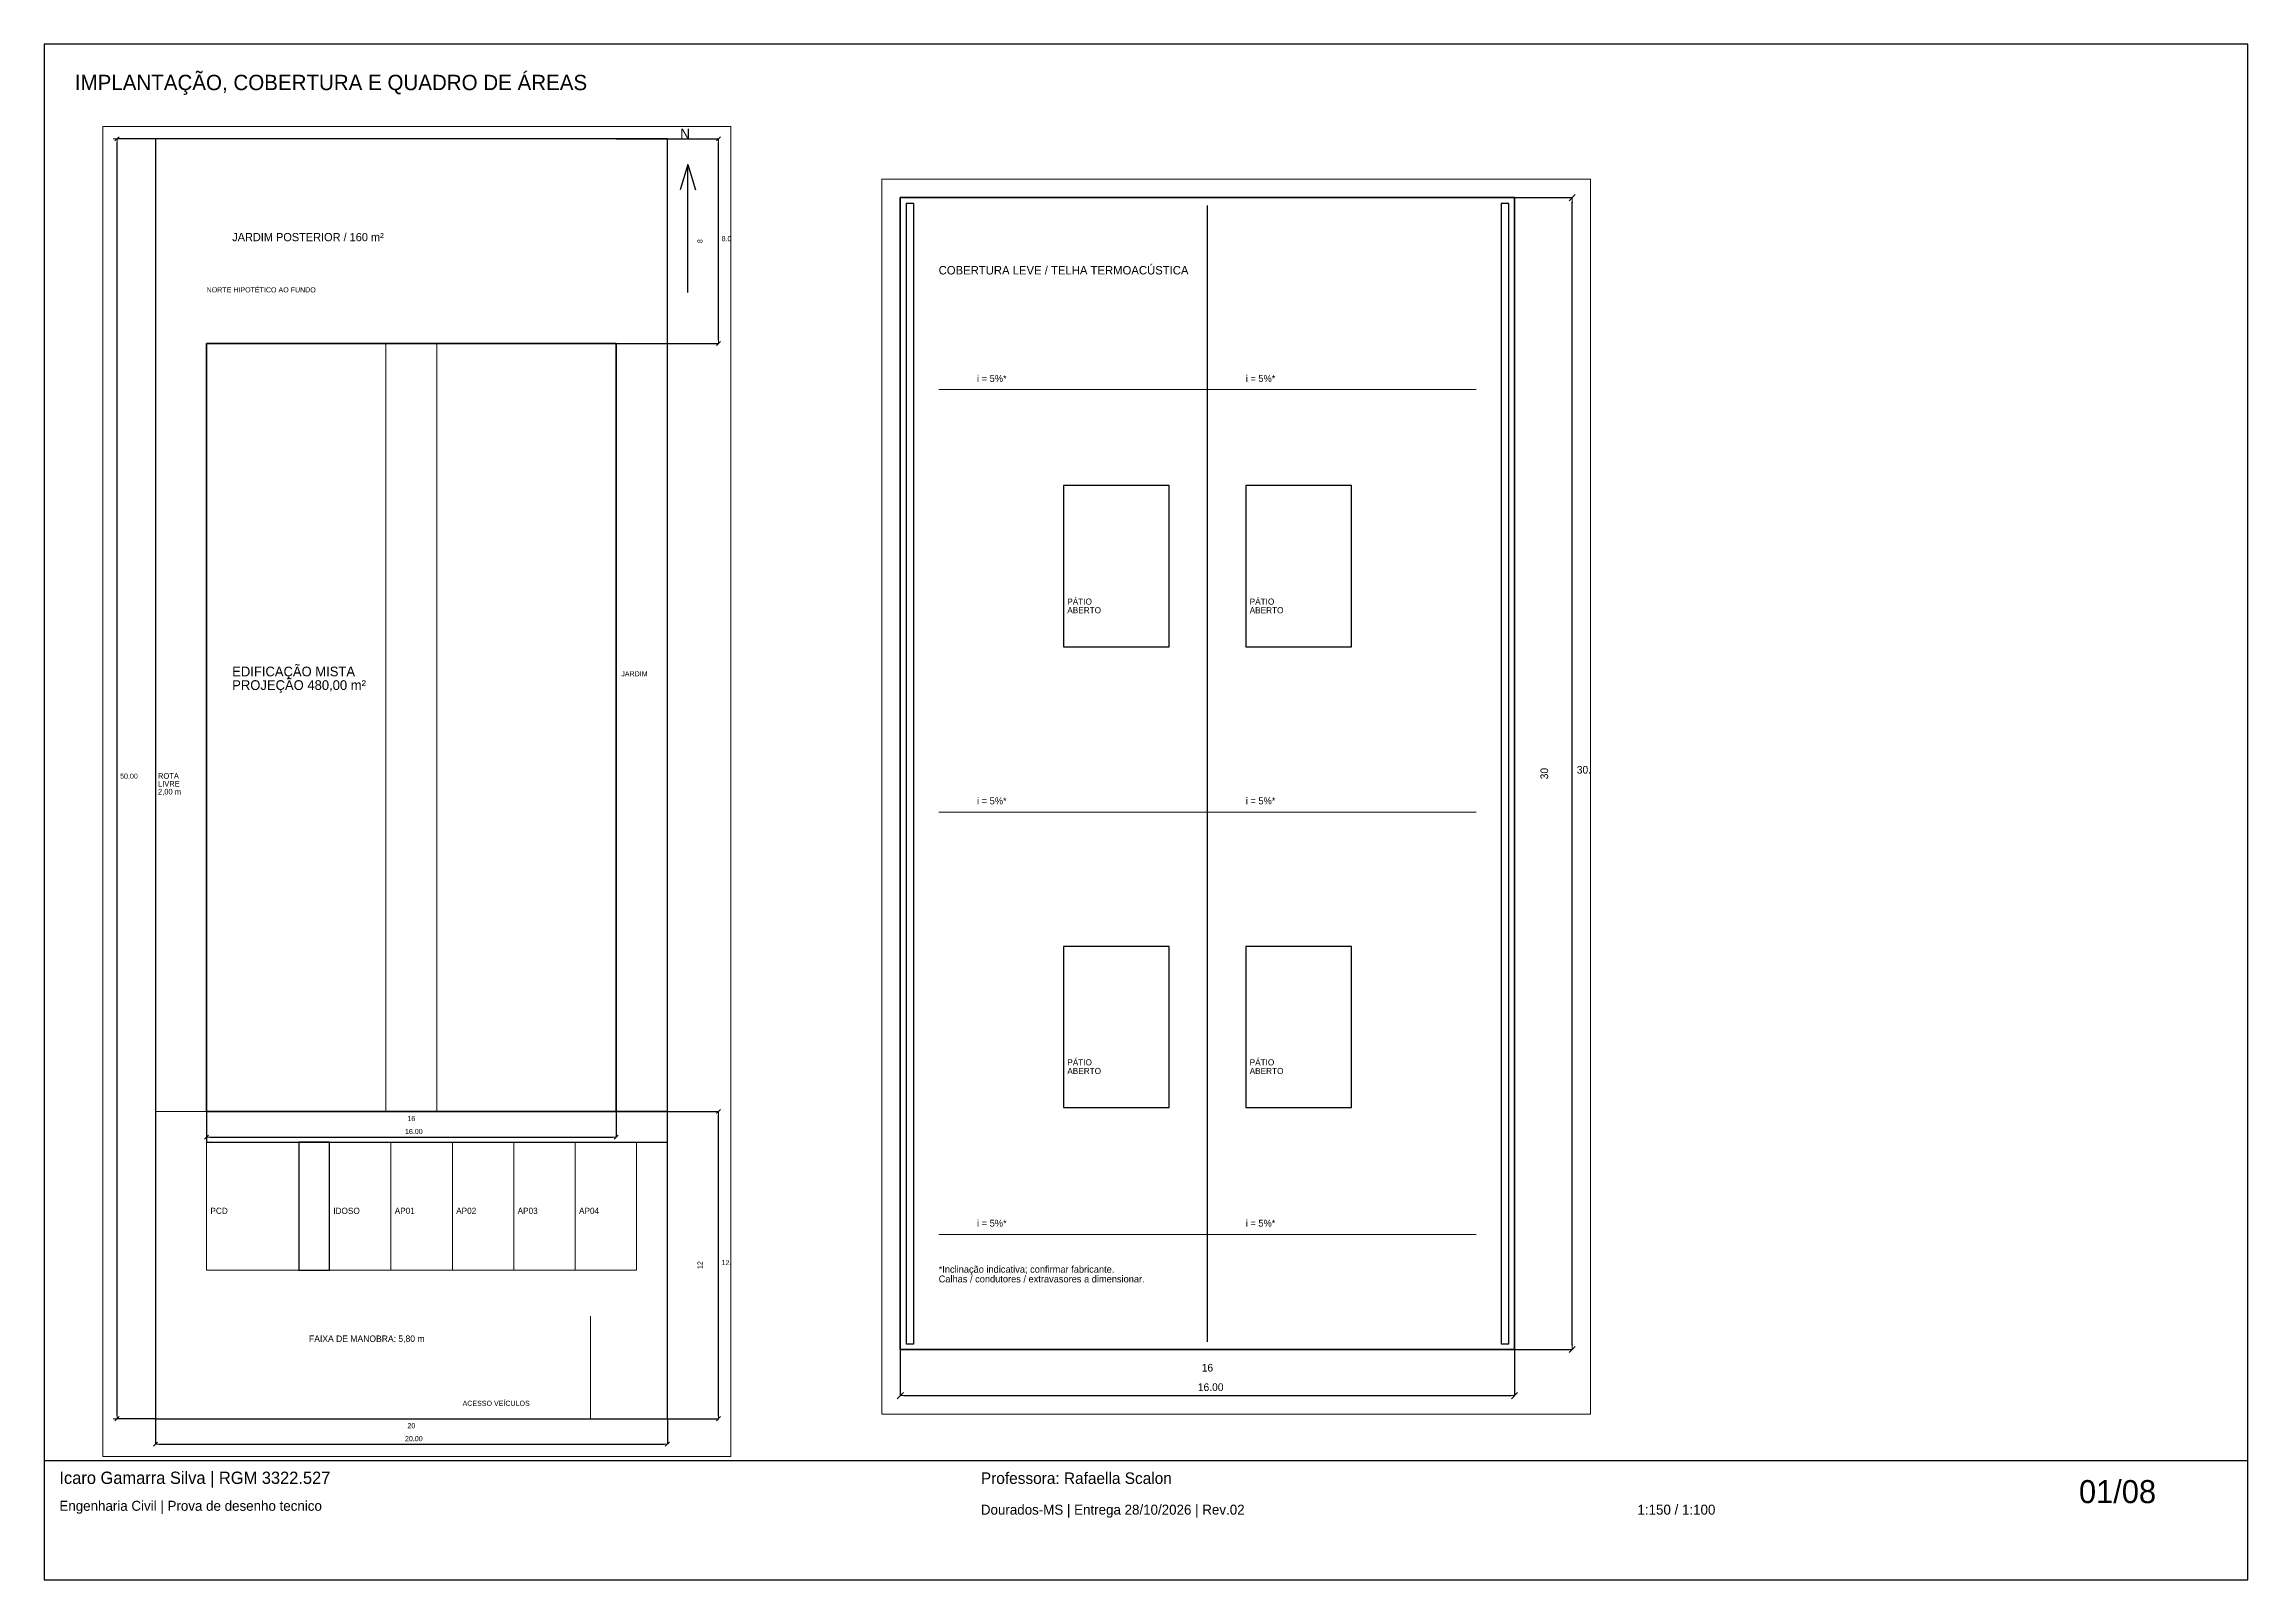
# Paper-space layout '01_IMPLANTAÇÃO, CO' of a CAD drawing. Header units: metres, sheet in millimetres. Extents: x 10 to 584, y 10 to 410.
# The model-space entities are those that its viewports show. They can reach past a viewport. Long polylines and large blocks are cut down to what shows.
import ezdxf

# ---------------------------------------------------------------- set-up
doc = ezdxf.new("R2010")
doc.units = ezdxf.units.M
for name, color, linetype, lineweight in [('COTAS', 2, 'Continuous', 13), ('ESQUADRIAS', 4, 'Continuous', 25), ('MOBILIARIO', 8, 'Continuous', 15), ('PAREDES', 7, 'Continuous', 50), ('TERRENO', 3, 'Continuous', 25), ('TEXTOS', 7, 'Continuous', 15)]:
    doc.layers.add(name, color=color, linetype=linetype, lineweight=lineweight)
doc.dimstyles.get("Standard").update_dxf_attribs({"dimtxt": 2.5, "dimasz": 2.5, "dimexe": 1.25, "dimexo": 0.625, "dimtad": 1, "dimcen": 2.5, "dimazin": 3, "dimtfac": 1, "dimtmove": 0, "dimatfit": 3})

# ---------------------------------------------------------------- blocks, each defined once
blk = doc.blocks.new('_CLOSEDFILLED')
at = {"color": 0, "linetype": 'BYBLOCK'}
blk.add_solid([(-1, 0.16), (0, 0), (-1, -0.16)], dxfattribs=at)
blk = doc.blocks.new('*D1')
for p, q in [((0, 0), (0, -1)), ((20, 0), (20, -1)), ((0.13, -1), (19.87, -1))]:
    blk.add_line(p, q)
at = {"layer": 'Defpoints'}
for p in [(0, 0), (20, 0), (0, -1)]:
    blk.add_point(p, dxfattribs=at)
at = {"layer": 'COTAS', "xscale": 0.13, "yscale": 0.13, "rotation": 180}
blk.add_blockref('_CLOSEDFILLED', (0, -1), dxfattribs=at)
at = {"layer": 'COTAS', "xscale": 0.13, "yscale": 0.13}
blk.add_blockref('_CLOSEDFILLED', (20, -1), dxfattribs=at)
at = {"layer": 'COTAS', "insert": (10, -0.275), "char_height": 0.2, "attachment_point": 5}
blk.add_mtext('20', dxfattribs=at)
blk = doc.blocks.new('*D2')
for p, q in [((0, 50), (-1.5, 50)), ((-1.5, 0.13), (-1.5, 49.87)), ((0, 0), (-1.5, 0))]:
    blk.add_line(p, q)
at = {"layer": 'Defpoints'}
for p in [(0, 50), (-1.5, 0), (0, 0)]:
    blk.add_point(p, dxfattribs=at)
at = {"layer": 'COTAS', "xscale": 0.13, "yscale": 0.13}
for p, rotation in [((-1.5, 50), 90), ((-1.5, 0), 270)]:
    blk.add_blockref('_CLOSEDFILLED', p, dxfattribs=dict(at, rotation=rotation))
at = {"layer": 'COTAS', "insert": (-2.225, 25), "char_height": 0.2, "attachment_point": 5, "rotation": 90}
blk.add_mtext('50', dxfattribs=at)
blk = doc.blocks.new('*D3')
for p, q in [((2, 12), (2, 11)), ((18, 12), (18, 11)), ((2.13, 11), (17.87, 11))]:
    blk.add_line(p, q)
at = {"layer": 'Defpoints'}
for p in [(2, 12), (18, 12), (2, 11)]:
    blk.add_point(p, dxfattribs=at)
at = {"layer": 'COTAS', "xscale": 0.13, "yscale": 0.13, "rotation": 180}
blk.add_blockref('_CLOSEDFILLED', (2, 11), dxfattribs=at)
at = {"layer": 'COTAS', "xscale": 0.13, "yscale": 0.13}
blk.add_blockref('_CLOSEDFILLED', (18, 11), dxfattribs=at)
at = {"layer": 'COTAS', "insert": (10, 11.725), "char_height": 0.2, "attachment_point": 5}
blk.add_mtext('16', dxfattribs=at)
blk = doc.blocks.new('*D4')
for p, q in [((18, 12), (22, 12)), ((22, 0.13), (22, 11.87)), ((18, 0), (22, 0))]:
    blk.add_line(p, q)
at = {"layer": 'Defpoints'}
for p in [(18, 12), (18, 0), (22, 0)]:
    blk.add_point(p, dxfattribs=at)
at = {"layer": 'COTAS', "xscale": 0.13, "yscale": 0.13}
for p, rotation in [((22, 12), 90), ((22, 0), 270)]:
    blk.add_blockref('_CLOSEDFILLED', p, dxfattribs=dict(at, rotation=rotation))
at = {"layer": 'COTAS', "insert": (21.275, 6), "char_height": 0.2, "attachment_point": 5, "rotation": 90}
blk.add_mtext('12', dxfattribs=at)
blk = doc.blocks.new('*D5')
for p, q in [((18, 50), (22, 50)), ((22, 42.13), (22, 49.87)), ((18, 42), (22, 42))]:
    blk.add_line(p, q)
at = {"layer": 'Defpoints'}
for p in [(18, 50), (18, 42), (22, 42)]:
    blk.add_point(p, dxfattribs=at)
at = {"layer": 'COTAS', "xscale": 0.13, "yscale": 0.13}
for p, rotation in [((22, 50), 90), ((22, 42), 270)]:
    blk.add_blockref('_CLOSEDFILLED', p, dxfattribs=dict(at, rotation=rotation))
at = {"layer": 'COTAS', "insert": (21.275, 46), "char_height": 0.2, "attachment_point": 5, "rotation": 90}
blk.add_mtext('8', dxfattribs=at)
blk = doc.blocks.new('*D43')
for p, q in [((212, 12), (212, 10.8)), ((228, 12), (228, 10.8)), ((212.13, 10.8), (227.87, 10.8))]:
    blk.add_line(p, q)
at = {"layer": 'Defpoints'}
for p in [(212, 12), (228, 12), (212, 10.8)]:
    blk.add_point(p, dxfattribs=at)
at = {"layer": 'COTAS', "xscale": 0.13, "yscale": 0.13, "rotation": 180}
blk.add_blockref('_CLOSEDFILLED', (212, 10.8), dxfattribs=at)
at = {"layer": 'COTAS', "xscale": 0.13, "yscale": 0.13}
blk.add_blockref('_CLOSEDFILLED', (228, 10.8), dxfattribs=at)
at = {"layer": 'COTAS', "insert": (220, 11.525), "char_height": 0.2, "attachment_point": 5}
blk.add_mtext('16', dxfattribs=at)
blk = doc.blocks.new('*D44')
for p, q in [((228, 42), (229.5, 42)), ((229.5, 12.13), (229.5, 41.87)), ((228, 12), (229.5, 12))]:
    blk.add_line(p, q)
at = {"layer": 'Defpoints'}
for p in [(228, 42), (228, 12), (229.5, 12)]:
    blk.add_point(p, dxfattribs=at)
at = {"layer": 'COTAS', "xscale": 0.13, "yscale": 0.13}
for p, rotation in [((229.5, 42), 90), ((229.5, 12), 270)]:
    blk.add_blockref('_CLOSEDFILLED', p, dxfattribs=dict(at, rotation=rotation))
at = {"layer": 'COTAS', "insert": (228.775, 27), "char_height": 0.2, "attachment_point": 5, "rotation": 90}
blk.add_mtext('30', dxfattribs=at)

msp = doc.modelspace()

# ---------------------------------------------------------------- linework, layer by layer
at = {"layer": 'COTAS'}
for p, q in [((0, 50), (-1.65, 50)), ((-1.58, 49.92), (-1.42, 50.08)), ((-1.5, 0), (-1.5, 50)), ((18, 50), (21.85, 50)), ((21.92, 49.92), (22.08, 50.08)), ((22, 42), (22, 50)), ((18, 42), (21.85, 42)), ((21.92, 41.92), (22.08, 42.08)), ((228, 42), (229.35, 42)), ((229.42, 41.92), (229.58, 42.08)), ((229.5, 12), (229.5, 42)), ((220, 37), (213, 37)), ((220, 37), (227, 37)), ((220, 26), (213, 26)), ((220, 26), (227, 26)), ((220, 15), (213, 15)), ((220, 15), (227, 15)), ((21.92, 11.92), (22.08, 12.08)), ((229.42, 11.92), (229.58, 12.08)), ((2, 12), (2, 11.15)), ((18, 12), (18, 11.15)), ((18, 12), (21.85, 12)), ((22, 0), (22, 12)), ((212, 12), (212, 10.95)), ((228, 12), (228, 10.95)), ((228, 12), (229.35, 12)), ((1.92, 10.92), (2.08, 11.08)), ((2, 11), (18, 11)), ((17.92, 10.92), (18.08, 11.08)), ((211.92, 10.72), (212.08, 10.88)), ((212, 10.8), (228, 10.8)), ((227.92, 10.72), (228.08, 10.88)), ((17, 0), (17, 4)), ((0, 0), (-1.65, 0)), ((-1.58, -0.08), (-1.42, 0.08)), ((0, 0), (0, -0.85)), ((18, 0), (21.85, 0)), ((20, 0), (20, -0.85)), ((21.92, -0.08), (22.08, 0.08)), ((-0.08, -1.08), (0.08, -0.92)), ((0, -1), (20, -1)), ((19.92, -1.08), (20.08, -0.92))]:
    msp.add_line(p, q, dxfattribs=at)
at = {"layer": 'ESQUADRIAS'}
for p, q in [((212.35, 41.85), (212.15, 41.85)), ((212.15, 41.85), (212.15, 12.15)), ((212.35, 12.15), (212.35, 41.85)), ((220, 12.2), (220, 41.8)), ((227.85, 41.85), (227.65, 41.85)), ((227.65, 41.85), (227.65, 12.15)), ((227.85, 12.15), (227.85, 41.85)), ((212.15, 12.15), (212.35, 12.15)), ((227.65, 12.15), (227.85, 12.15)), ((20, 12), (2, 12)), ((2, 12), (2, 10.8)), ((20, 10.8), (20, 12)), ((2, 10.8), (20, 10.8)), ((6.8, 10.8), (5.6, 10.8)), ((5.6, 10.8), (5.6, 5.8)), ((6.8, 5.8), (6.8, 10.8)), ((5.6, 5.8), (6.8, 5.8))]:
    msp.add_line(p, q, dxfattribs=at)
at = {"layer": 'MOBILIARIO'}
for p, q in [((2, 12), (2, 42)), ((9, 12), (9, 42)), ((11, 12), (11, 42)), ((18, 12), (18, 42)), ((20, 12), (0, 12)), ((0, 12), (0, 0)), ((20, 0), (20, 12)), ((5.6, 10.8), (2, 10.8)), ((2, 10.8), (2, 5.8)), ((5.6, 5.8), (5.6, 10.8)), ((9.2, 10.8), (6.8, 10.8)), ((6.8, 10.8), (6.8, 5.8)), ((9.2, 5.8), (9.2, 10.8)), ((11.6, 10.8), (9.2, 10.8)), ((9.2, 10.8), (9.2, 5.8)), ((11.6, 5.8), (11.6, 10.8)), ((14, 10.8), (11.6, 10.8)), ((11.6, 10.8), (11.6, 5.8)), ((14, 5.8), (14, 10.8)), ((16.4, 10.8), (14, 10.8)), ((14, 10.8), (14, 5.8)), ((16.4, 5.8), (16.4, 10.8)), ((18.8, 10.8), (16.4, 10.8)), ((16.4, 10.8), (16.4, 5.8)), ((18.8, 5.8), (18.8, 10.8)), ((2, 5.8), (5.6, 5.8)), ((6.8, 5.8), (9.2, 5.8)), ((9.2, 5.8), (11.6, 5.8)), ((11.6, 5.8), (14, 5.8)), ((14, 5.8), (16.4, 5.8)), ((16.4, 5.8), (18.8, 5.8)), ((0, 0), (20, 0))]:
    msp.add_line(p, q, dxfattribs=at)
at = {"layer": 'PAREDES'}
for p, q in [((18, 42), (2, 42)), ((2, 42), (2, 12)), ((18, 12), (18, 42)), ((228, 42), (212, 42)), ((212, 42), (212, 12)), ((228, 12), (228, 42)), ((2, 12), (18, 12)), ((212, 12), (228, 12))]:
    msp.add_line(p, q, dxfattribs=at)
at = {"layer": 'TERRENO'}
for p, q in [((20, 50), (0, 50)), ((0, 50), (0, 0)), ((20, 0), (20, 50)), ((20.8, 49), (20.5, 48)), ((20.8, 44), (20.8, 49)), ((20.8, 49), (21.1, 48)), ((219, 34.5), (216.25, 34.5)), ((216.25, 34.5), (216.25, 30.3)), ((219, 30.3), (219, 34.5)), ((223.75, 34.5), (221, 34.5)), ((221, 34.5), (221, 30.3)), ((223.75, 30.3), (223.75, 34.5)), ((216.25, 30.3), (219, 30.3)), ((221, 30.3), (223.75, 30.3)), ((219, 22.5), (216.25, 22.5)), ((216.25, 22.5), (216.25, 18.3)), ((219, 18.3), (219, 22.5)), ((223.75, 22.5), (221, 22.5)), ((221, 22.5), (221, 18.3)), ((223.75, 18.3), (223.75, 22.5)), ((216.25, 18.3), (219, 18.3)), ((221, 18.3), (223.75, 18.3)), ((0, 0), (20, 0))]:
    msp.add_line(p, q, dxfattribs=at)

# ---------------------------------------------------------------- texts
at = {"layer": 'COTAS'}
for s, p in [('8.00', (22.12, 46)), ('30.00', (229.62, 27)), ('50.00', (-1.38, 25)), ('16.00', (9.75, 11.12)), ('16.00', (219.75, 10.92)), ('12.00', (22.12, 6)), ('20.00', (9.75, -0.88))]:
    msp.add_text(s, height=0.2, dxfattribs=at).set_placement(p)
at = {"layer": 'TEXTOS'}
for s, height, p in [('N', 0.4, (20.5, 50)), ('JARDIM POSTERIOR / 160 m²', 0.32, (3, 46)), ('NORTE HIPOTÉTICO AO FUNDO', 0.2, (2, 44)), ('COBERTURA LEVE / TELHA TERMOACÚSTICA', 0.22, (213, 40)), ('i = 5%*', 0.18, (214, 37.2)), ('i = 5%*', 0.18, (221, 37.2)), ('PÁTIO', 0.16, (216.35, 31.4)), ('PÁTIO', 0.16, (221.1, 31.4)), ('ABERTO', 0.16, (216.35, 31.176)), ('ABERTO', 0.16, (221.1, 31.176)), ('EDIFICAÇÃO MISTA', 0.38, (3, 29)), ('PROJEÇÃO 480,00 m²', 0.38, (3, 28.468)), ('JARDIM', 0.2, (18.2, 29)), ('i = 5%*', 0.18, (214, 26.2)), ('i = 5%*', 0.18, (221, 26.2)), ('ROTA', 0.22, (0.1, 25)), ('LIVRE', 0.22, (0.1, 24.692)), ('2,00 m', 0.22, (0.1, 24.384)), ('PÁTIO', 0.16, (216.35, 19.4)), ('PÁTIO', 0.16, (221.1, 19.4)), ('ABERTO', 0.16, (216.35, 19.176)), ('ABERTO', 0.16, (221.1, 19.176)), ('i = 5%*', 0.18, (214, 15.2)), ('i = 5%*', 0.18, (221, 15.2)), ('*Inclinação indicativa; confirmar fabricante.', 0.18, (213, 14)), ('Calhas / condutores / extravasores a dimensionar.', 0.18, (213, 13.748)), ('PCD', 0.24, (2.15, 8)), ('IDOSO', 0.24, (6.95, 8)), ('AP01', 0.24, (9.35, 8)), ('AP02', 0.24, (11.75, 8)), ('AP03', 0.24, (14.15, 8)), ('AP04', 0.24, (16.55, 8)), ('FAIXA DE MANOBRA: 5,80 m', 0.25, (6, 3)), ('ACESSO VEÍCULOS', 0.2, (12, 0.5)), ('RUA / TESTADA • 20,00 m', 0.3, (2, -2))]:
    msp.add_text(s, height=height, dxfattribs=at).set_placement(p)

# ---------------------------------------------------------------- dimensions: what is measured, and where the dimension line sits
at = {"layer": 'COTAS'}
for base, p1, p2, picture, middle in [((-1.5, 0), (0, 0), (0, 50), '*D2', (-2.225, 25)), ((22, 42), (18, 42), (18, 50), '*D5', (21.275, 46)), ((229.5, 12), (228, 12), (228, 42), '*D44', (228.775, 27)), ((22, 0), (18, 0), (18, 12), '*D4', (21.275, 6))]:
    dim = msp.add_linear_dim(base=base, p1=p1, p2=p2, angle=90, dimstyle='Standard', override={"dimtxt": 0.2, "dimasz": 0.13, "dimtad": 1, "dimdec": 2}, dxfattribs=at)
    dim.commit()
    dim.dimension.update_dxf_attribs({"geometry": picture, "text_midpoint": middle})
for base, p1, p2, picture, middle in [((2, 11), (2, 12), (18, 12), '*D3', (10, 11.725)), ((212, 10.8), (212, 12), (228, 12), '*D43', (220, 11.525)), ((0, -1), (0, 0), (20, 0), '*D1', (10, -0.275))]:
    dim = msp.add_linear_dim(base=base, p1=p1, p2=p2, dimstyle='Standard', override={"dimtxt": 0.2, "dimasz": 0.13, "dimtad": 1, "dimdec": 2}, dxfattribs=at)
    dim.commit()
    dim.dimension.update_dxf_attribs({"geometry": picture, "text_midpoint": middle})

psp = doc.layouts.new('01_IMPLANTAÇÃO, CO')

# ---------------------------------------------------------------- linework, layer by layer
for points in [[(10, 10), (584, 10), (584, 410), (10, 410)], [(10, 10), (584, 10), (584, 41), (10, 41)]]:
    psp.add_lwpolyline(points, close=True)

# ---------------------------------------------------------------- texts
for s, height, p in [('IMPLANTAÇÃO, COBERTURA E QUADRO DE ÁREAS', 4, (18, 398)), ('Icaro Gamarra Silva | RGM 3322.527', 3.2, (14, 35)), ('Professora: Rafaella Scalon', 3, (254, 35)), ('01/08', 6, (540, 30)), ('Engenharia Civil | Prova de desenho tecnico', 2.6, (14, 28)), ('Dourados-MS | Entrega 28/10/2026 | Rev.02', 2.6, (254, 27)), ('1:150 / 1:100', 2.6, (425, 27))]:
    psp.add_text(s, height=height).set_placement(p)

# ---------------------------------------------------------------- viewports
at = {"layer": 'VIEWPORTS'}
psp.add_viewport(center=(107.1, 215.33), size=(163.53, 346.4), view_center_point=(10.215, 24.5), view_height=51.96, dxfattribs=at)
psp.add_viewport(center=(320.5, 214), size=(184.6, 321.6), view_center_point=(220.75, 26.4), view_height=32.16, status=3, dxfattribs=at)

doc.saveas('drawing.dxf')
